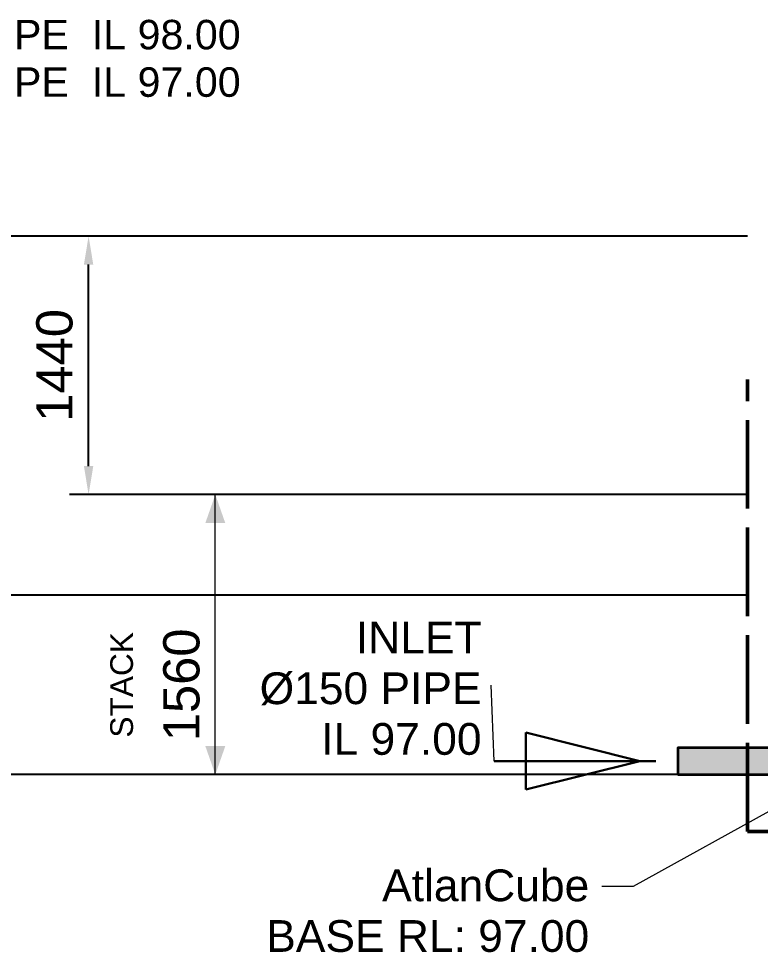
# Model space of a CAD drawing. Header units: millimetres. Extents: x 71 to 41929, y 71 to 131329.
# Drawn here: x 4353 to 8483, y 111090 to 116292 of the extents above; entities that cross this region are included whole.
import ezdxf
from ezdxf.enums import TextEntityAlignment as Align

# ---------------------------------------------------------------- set-up
doc = ezdxf.new("R2010")
doc.units = ezdxf.units.MM
doc.linetypes.add('DASH_494_106', pattern=[599.722222, 493.888889, -105.833333])
for name, color, linetype in [('ANNOTATIONS', 7, 'Continuous'), ('DIMENSIONS', 7, 'Continuous'), ('FLOW_INLET', 1, 'Continuous'), ('GEOFAB', 5, 'Continuous'), ('LEADERS', 7, 'Continuous'), ('PIPES', 7, 'Continuous')]:
    doc.layers.add(name, color=color, linetype=linetype)
doc.styles.add('ARIAL', font='arial.ttf')
doc.dimstyles.get("Standard").update_dxf_attribs({"dimtxt": 2.5, "dimasz": 2.5, "dimexe": 1.25, "dimexo": 0.625, "dimtad": 1, "dimcen": 2.5, "dimazin": 3, "dimtfac": 1, "dimtmove": 0, "dimatfit": 3})

msp = doc.modelspace()

# ---------------------------------------------------------------- linework, layer by layer
at = {"layer": 'ANNOTATIONS', "lineweight": 18}
msp.add_line((7001.1, 112155.7), (6983.4, 112579.1), dxfattribs=at)
at = {"layer": 'DIMENSIONS', "lineweight": 18}
for p, q in [((8412.2, 113640.7), (5342.3, 113640.7)), ((5448.1, 112080.7), (5448.1, 113640.7)), ((8412.2, 112080.7), (5342.3, 112080.7))]:
    msp.add_line(p, q, dxfattribs=at)
at = {"layer": 'DIMENSIONS'}
for points in [[(5448.1, 113640.7), (5392.5, 113482), (5503.7, 113482)], [(5448.1, 112080.7), (5503.7, 112239.5), (5392.5, 112239.5)]]:
    msp.add_solid(points, dxfattribs=at)
at = {"layer": 'FLOW_INLET', "color": 1, "lineweight": 30}
for p, q in [((7177.5, 112314.5), (7812.5, 112155.7)), ((7177.5, 111997), (7177.5, 112314.5)), ((7001.1, 112155.7), (7900.6, 112155.7)), ((7177.5, 111997), (7812.5, 112155.7))]:
    msp.add_line(p, q, dxfattribs=at)
at = {"layer": 'GEOFAB', "color": 5, "linetype": 'DASH_494_106', "lineweight": 50}
for q in [(8412.2, 114281.9), (23997.2, 111763.2)]:
    msp.add_line((8412.2, 111763.2), q, dxfattribs=at)
at = {"layer": 'LEADERS', "lineweight": 18}
for p, q in [((7777.2, 111459.9), (8835.5, 112045.5)), ((7600.8, 111459.9), (7777.2, 111459.9))]:
    msp.add_line(p, q, dxfattribs=at)
at = {"layer": 'PIPES', "lineweight": 35}
msp.add_lwpolyline([(8024.1, 112080.7), (8729.7, 112080.7), (8729.7, 112230.7), (8024.1, 112230.7)], close=True, dxfattribs=at)
at = {"layer": 'PIPES', "true_color": 0xbfbfbf}
msp.add_solid([(8024.1, 112080.7), (8729.7, 112080.7), (8024.1, 112230.7), (8729.7, 112230.7)], dxfattribs=at)

# ---------------------------------------------------------------- texts
at = {"layer": 'ANNOTATIONS', "style": 'ARIAL'}
for s, height, p in [('IIL: Ø150 PIPE  IL 98.00', 164.183, (5589.2, 116121.4)), ('OIL: Ø150 PIPE  IL 97.00', 164.183, (5589.2, 115856.9)), ('INLET', 176.81, (6930.5, 112755.5)), ('Ø150 PIPE', 176.81, (6930.5, 112473.2)), ('IL 97.00', 176.81, (6930.5, 112191)), ('AtlanCube', 176.81, (7530.2, 111375.2)), ('BASE RL: 97.00', 176.812, (7530.2, 111093))]:
    msp.add_text(s, height=height, dxfattribs=at).set_placement(p, align=Align.RIGHT)
at = {"layer": 'DIMENSIONS', "style": 'ARIAL'}
for s, height, p in [('1560', 202.07, (5359.9, 112580.7)), ('STACK', 126.29, (4989.5, 112580.7))]:
    msp.add_text(s, height=height, rotation=90, dxfattribs=at).set_placement(p, align=Align.CENTER)

# ---------------------------------------------------------------- dimensions: what is measured, and where the dimension line sits
at = {"layer": 'DIMENSIONS'}
for base, p1 in [((2625.9, 112080.7), (8412.2, 112080.7)), ((3331.4, 112080.7), (8412.2, 112080.7)), ((4037, 113080.7), (8412.2, 113080.7)), ((4742.5, 113640.7), (8412.2, 113640.7))]:
    msp.add_linear_dim(base=base, p1=p1, p2=(8412.2, 115080.7), angle=90, dimstyle='Standard', override={"dimtxt": 202.071111, "dimasz": 158.75, "dimexe": 105.833333, "dimexo": 0, "dimgap": 88.194444, "dimtad": 1, "dimtih": 0, "dimtoh": 0, "dimdec": 0, "dimtxsty": 'ARIAL', "dimclrd": 7, "dimclre": 7, "dimclrt": 7}, dxfattribs=at).render()

doc.saveas('drawing.dxf')
